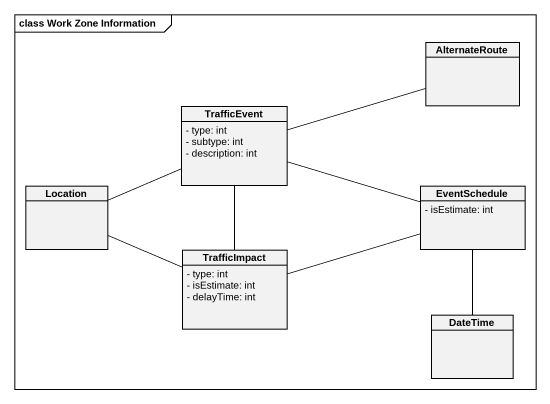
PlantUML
@startuml
mainframe class Work Zone Information
hide circle
hide empty members
skinparam classAttributeIconSize 0
class AlternateRoute
class TrafficEvent {
  - type: int
  - subtype: int
  - description: int
}
class Location
class EventSchedule {
  - isEstimate: int
}
class TrafficImpact {
  - type: int
  - isEstimate: int
  - delayTime: int
}
class DateTime
TrafficEvent -right- AlternateRoute
TrafficEvent -left- Location
TrafficEvent -right- EventSchedule
TrafficEvent -- TrafficImpact
EventSchedule -- DateTime
TrafficImpact -left- Location
TrafficImpact -right- EventSchedule
@enduml
